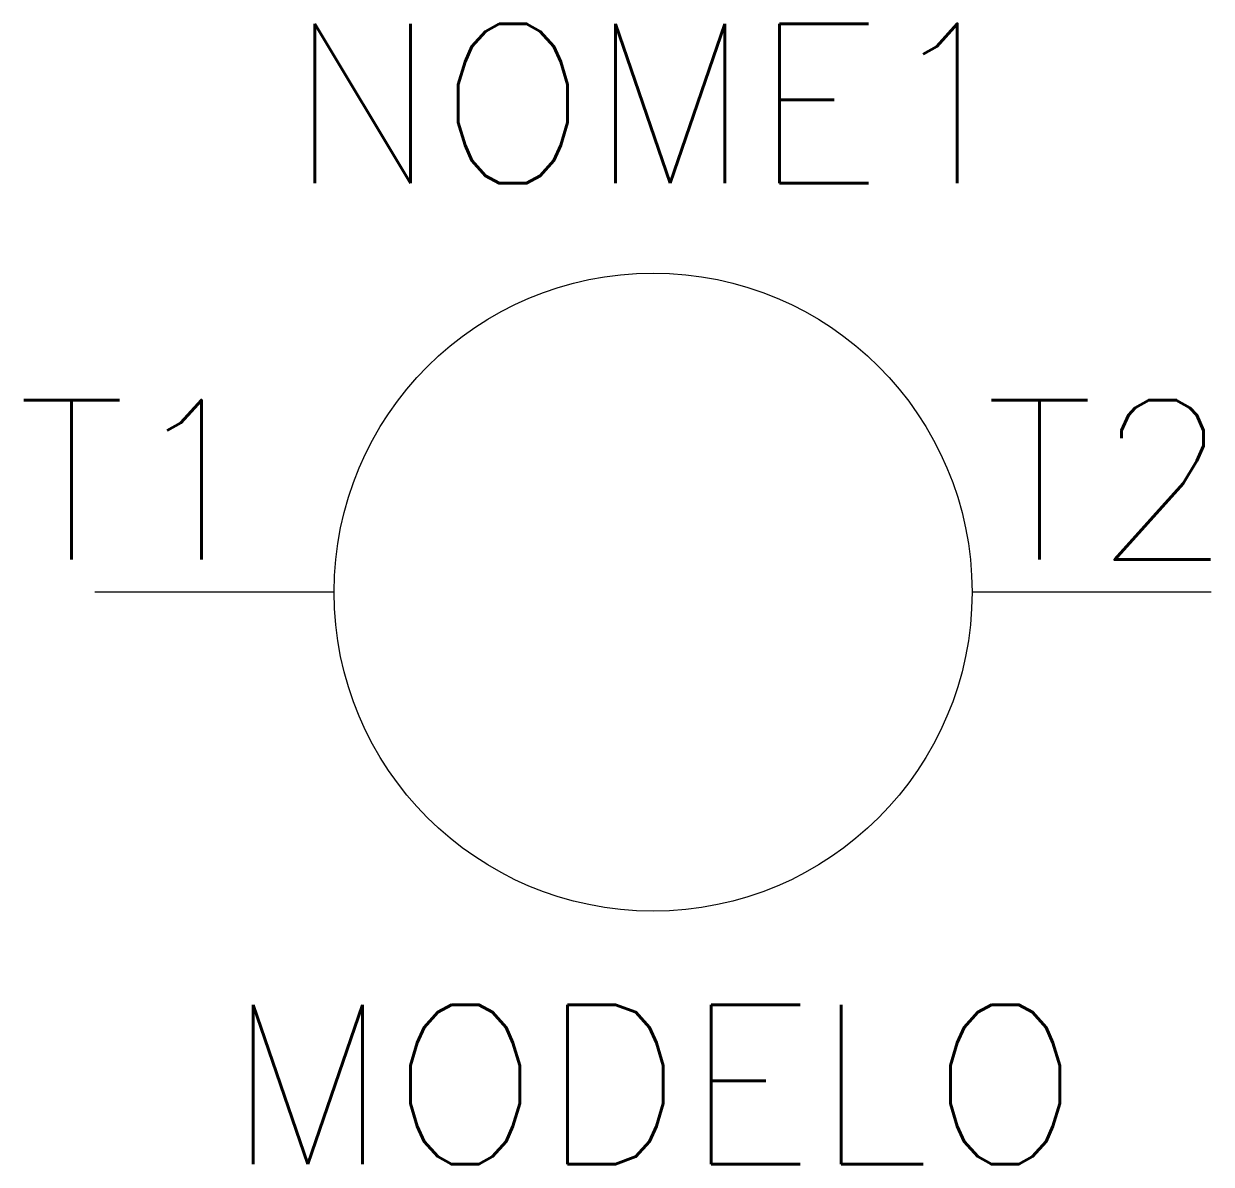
# Model space of a CAD drawing. Extents: x 389.8 to 404.7, y 194.5 to 208.8.
import ezdxf
from ezdxf.enums import TextEntityAlignment as Align

# ---------------------------------------------------------------- set-up
doc = ezdxf.new("R2010")
doc.units = 0
doc.header["$MEASUREMENT"] = 0
doc.layers.get('0').update_dxf_attribs({"linetype": 'CONTINUOUS'})
doc.styles.add('ROMANS', font='romans')

msp = doc.modelspace()

# ---------------------------------------------------------------- linework, layer by layer
for p, q in [((393.717, 201.702), (390.717, 201.702)), ((404.717, 201.702), (401.717, 201.702))]:
    msp.add_line(p, q)
msp.add_circle((397.717, 201.702), 4)

# ---------------------------------------------------------------- texts
at = {"lineweight": -3, "style": 'ROMANS'}
for tag, p in [('NOME1', (397.717, 207.827)), ('MODELO', (397.717, 195.529))]:
    msp.add_attdef(tag, text='', height=2, dxfattribs=at).set_placement(p, align=Align.MIDDLE_CENTER)
for tag, p in [('T1', (392.825, 203.109)), ('T2', (404.963, 203.109))]:
    msp.add_attdef(tag, text='', height=2, dxfattribs=at).set_placement(p, align=Align.MIDDLE_RIGHT)

doc.saveas('drawing.dxf')
